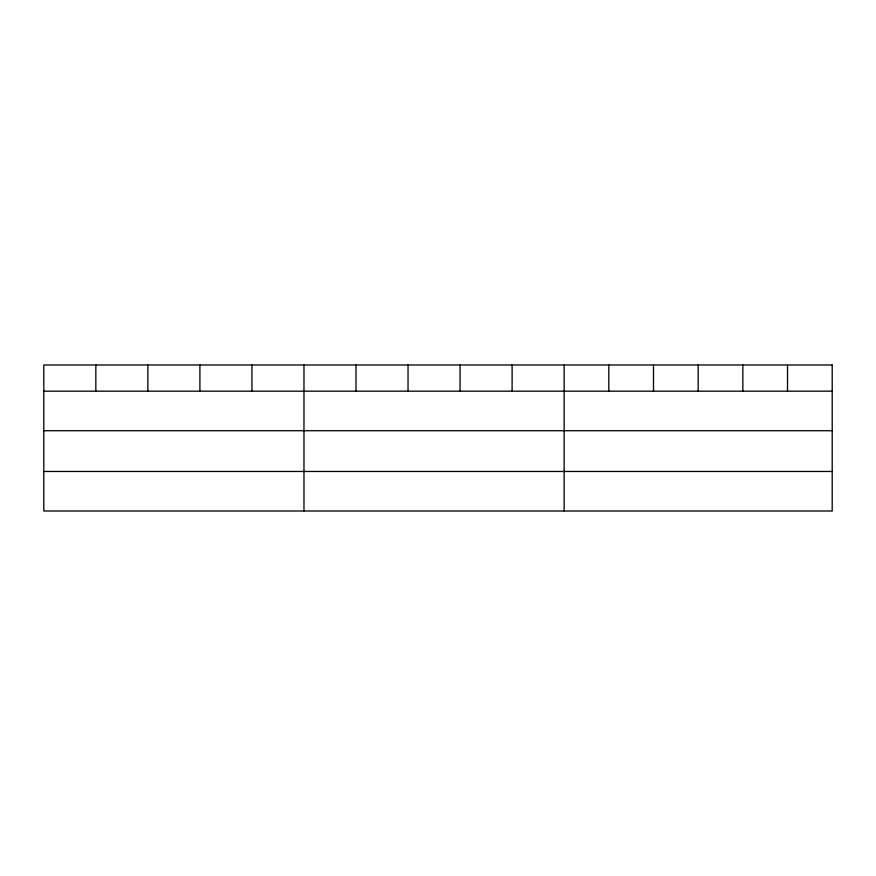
<?xml version="1.0" encoding="UTF-8"?>
<svg xmlns="http://www.w3.org/2000/svg" width="876" height="876" viewBox="0 0 876 876"><rect width="100%" height="100%" fill="white"/><g stroke="black" fill="none" stroke-linecap="round" stroke-linejoin="round"><path stroke-width="1.31" d="M43.8 391.178L832.2 391.178M43.8 430.718L832.2 430.718M43.8 471.463L832.2 471.463M787.524 364.996L787.524 391.178M742.848 364.996L742.848 391.178M698.172 364.996L698.172 391.178M653.496 364.996L653.496 391.178M608.82 364.996L608.82 391.178M564.144 364.996L564.144 511.004M512.11 364.996L512.11 391.178M460.075 364.996L460.075 391.178M408.041 364.996L408.041 391.178M356.006 364.996L356.006 391.178M303.972 364.996L303.972 511.004M251.938 364.996L251.938 391.178M199.903 364.996L199.903 391.178M147.869 364.996L147.869 391.178M95.834 364.996L95.834 391.178M832.2 364.996L43.8 364.996L43.8 511.004L832.2 511.004L832.2 364.996"/></g></svg>
